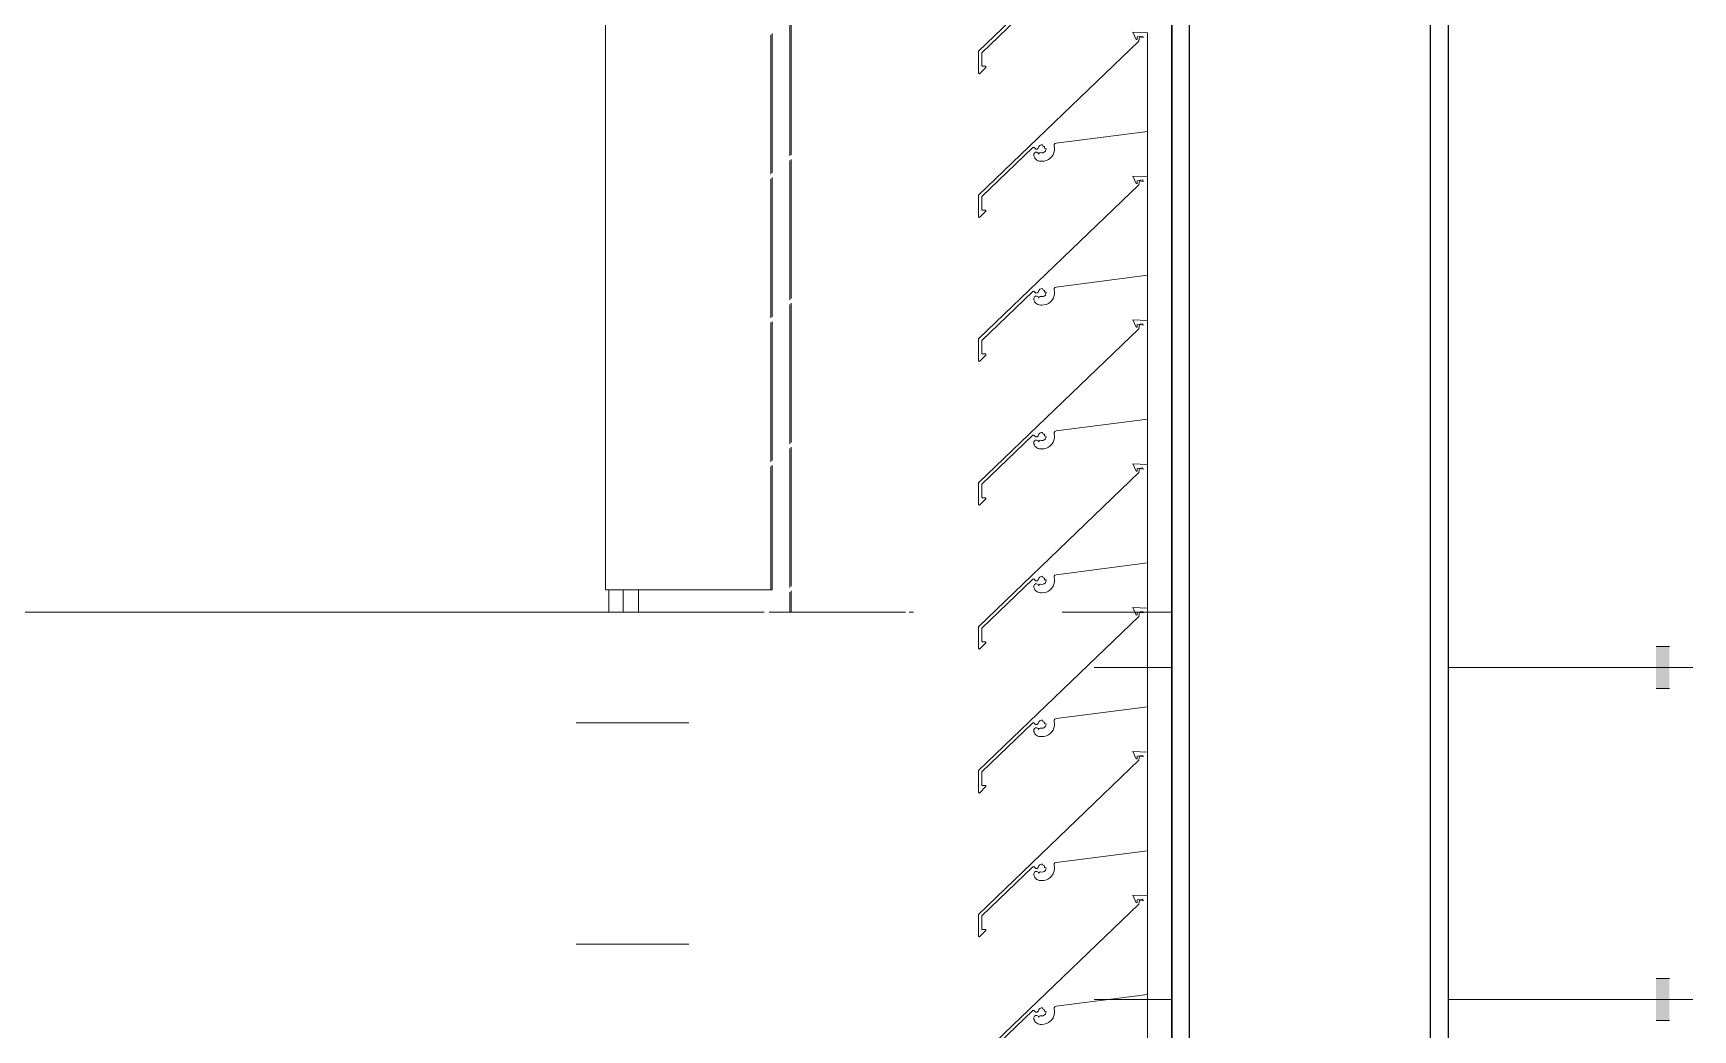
# Model space of a CAD drawing. Header units: millimetres. Extents: x -220592 to 404889, y -217665 to 38245.
# Drawn here: x 27251 to 28001, y -35455 to -35004 of the extents above; entities that cross this region are included whole.
import ezdxf

# ---------------------------------------------------------------- set-up
doc = ezdxf.new("R2010")
doc.units = ezdxf.units.MM
doc.set_wipeout_variables(frame=1)
doc.linetypes.add('XKITLINE00', pattern=[0])
doc.linetypes.add('XKITLINE02', pattern=[4, 2, -2])
for name, color, linetype in [('000 - 0_HIDE_OBJ_FRAMING_DEF_SUB_1', 7, 'Continuous'), ('000 - STRUCTURE_STEEL_FRAMING_SUB_COLOR_1', 7, 'Continuous'), ('000 - STRUCTURE_STEEL_FRAMING_SUB_COLOR_2', 7, 'Continuous'), ('000 - STRUCTURE_STEEL_FRAMING_WIPEOUT_', 7, 'Continuous')]:
    doc.layers.add(name, color=color, linetype=linetype)
doc.layers.add('Part', color=7, linetype='Continuous', lineweight=0)

# ---------------------------------------------------------------- blocks, each defined once
blk = doc.blocks.new('*A14013')
at = {"layer": 'Part', "color": 7, "linetype": 'XKITLINE00', "lineweight": 0}
for p, q in [((-171.648652, 154.556249), (-171.648652, 167.756135)), ((-172.298652, 164.156131), (-172.298652, 164.360427)), ((-172.298652, 163.506131), (-172.298652, 163.710427)), ((-172.298652, 162.856131), (-172.298652, 163.060427)), ((-172.298652, 162.206131), (-172.298652, 162.410427)), ((-172.298652, 161.556131), (-172.298652, 161.760427)), ((-172.298652, 160.906131), (-172.298652, 161.110427)), ((-172.298652, 160.256131), (-172.298652, 160.460427))]:
    blk.add_line(p, q, dxfattribs=at)
blk = doc.blocks.new('*A14019')
at = {"layer": 'Part', "color": 7, "linetype": 'XKITLINE00', "lineweight": 0}
for p, q in [((-171.648652, 161.248511), (-171.153485, 161.248511)), ((-171.648652, 161.128511), (-171.153485, 161.128511))]:
    blk.add_line(p, q, dxfattribs=at)
blk = doc.blocks.new('*A14214')
at = {"layer": 'Part', "color": 7, "linetype": 'XKITLINE00', "lineweight": 0}
for p, q in [((-172.338255, 160.868789), (-173.063377, 160.172543)), ((-172.298462, 160.906123), (-172.366148, 160.908745)), ((-172.366148, 160.908745), (-172.350613, 160.875258)), ((-172.350613, 160.875258), (-172.34549, 160.87567)), ((-172.34549, 160.87567), (-172.345361, 160.887861)), ((-172.345361, 160.887861), (-172.320378, 160.891001)), ((-172.335358, 160.887332), (-172.338255, 160.868789)), ((-172.335358, 160.887332), (-172.318342, 160.884428)), ((-172.320378, 160.891001), (-172.318342, 160.884428)), ((-172.298455, 160.460453), (-172.298462, 160.906123)), ((-173.048341, 160.166176), (-172.817326, 160.387579)), ((-172.817326, 160.387579), (-172.812166, 160.388671)), ((-172.812166, 160.388671), (-172.808512, 160.384044)), ((-172.793971, 160.384553), (-172.790857, 160.392126)), ((-172.790857, 160.392126), (-172.78619, 160.396913)), ((-172.78619, 160.396913), (-172.780114, 160.399703)), ((-172.780114, 160.399703), (-172.773442, 160.400125)), ((-172.773442, 160.400125), (-172.77112, 160.392735)), ((-172.77112, 160.392735), (-172.763955, 160.391791)), ((-172.763955, 160.391791), (-172.765124, 160.384731)), ((-172.720912, 160.395159), (-172.720672, 160.400681)), ((-172.719426, 160.385025), (-172.720912, 160.395159)), ((-172.720672, 160.400681), (-172.717536, 160.405233)), ((-172.717536, 160.405233), (-172.712461, 160.407423)), ((-172.712461, 160.407423), (-172.298455, 160.460453)), ((-172.810019, 160.362761), (-172.812659, 160.357287)), ((-172.812659, 160.357287), (-172.812163, 160.349517)), ((-172.812163, 160.349517), (-172.810428, 160.344021)), ((-172.810428, 160.344021), (-172.807674, 160.338958)), ((-172.804875, 160.365998), (-172.810019, 160.362761)), ((-172.808512, 160.384044), (-172.804048, 160.38019)), ((-172.807674, 160.338958), (-172.804002, 160.334515)), ((-172.798797, 160.36601), (-172.804875, 160.365998)), ((-172.804048, 160.38019), (-172.798154, 160.380396)), ((-172.804002, 160.334515), (-172.799549, 160.330857)), ((-172.799549, 160.330857), (-172.794479, 160.328117)), ((-172.793641, 160.362792), (-172.798797, 160.36601)), ((-172.798154, 160.380396), (-172.793971, 160.384553)), ((-172.794479, 160.328117), (-172.788978, 160.326398)), ((-172.790699, 160.35732), (-172.793641, 160.362792)), ((-172.788669, 160.362301), (-172.790699, 160.35732)), ((-172.788978, 160.326398), (-172.78325, 160.325762)), ((-172.783858, 160.364708), (-172.788669, 160.362301)), ((-172.77794, 160.363803), (-172.783858, 160.364708)), ((-172.78325, 160.325762), (-172.776451, 160.325664)), ((-172.77144, 160.364147), (-172.77794, 160.363803)), ((-172.776451, 160.325664), (-172.766238, 160.326449)), ((-172.765472, 160.366745), (-172.77144, 160.364147)), ((-172.766238, 160.326449), (-172.756337, 160.329072)), ((-172.76079, 160.371267), (-172.765472, 160.366745)), ((-172.765124, 160.384731), (-172.757418, 160.383625)), ((-172.757988, 160.377141), (-172.76079, 160.371267)), ((-172.757418, 160.383625), (-172.757988, 160.377141)), ((-172.756337, 160.329072), (-172.747074, 160.333445)), ((-172.747074, 160.333445), (-172.738758, 160.339423)), ((-172.738758, 160.339423), (-172.731662, 160.34681)), ((-172.731662, 160.34681), (-172.726022, 160.35536)), ((-172.726022, 160.35536), (-172.722024, 160.36479)), ((-172.722024, 160.36479), (-172.719801, 160.374789)), ((-172.719801, 160.374789), (-172.719426, 160.385025)), ((-173.063377, 160.172543), (-173.062824, 160.073392)), ((-173.047999, 160.10483), (-173.048341, 160.166176)), ((-173.058143, 160.070923), (-173.029494, 160.099812)), ((-173.030579, 160.104733), (-173.047999, 160.10483)), ((-173.029494, 160.099812), (-173.030579, 160.104733)), ((-173.062824, 160.073392), (-173.058143, 160.070923))]:
    blk.add_line(p, q, dxfattribs=at)
blk = doc.blocks.new('*A14215')
at = {"layer": 'Part', "color": 7, "linetype": 'XKITLINE00', "lineweight": 0}
for p, q in [((-172.338255, 161.518789), (-173.063377, 160.822543)), ((-172.298462, 161.556123), (-172.366148, 161.558745)), ((-172.366148, 161.558745), (-172.350613, 161.525258)), ((-172.350613, 161.525258), (-172.34549, 161.52567)), ((-172.34549, 161.52567), (-172.345361, 161.537861)), ((-172.345361, 161.537861), (-172.320378, 161.541001)), ((-172.335358, 161.537332), (-172.338255, 161.518789)), ((-172.335358, 161.537332), (-172.318342, 161.534428)), ((-172.320378, 161.541001), (-172.318342, 161.534428)), ((-172.298455, 161.110453), (-172.298462, 161.556123)), ((-172.712461, 161.057423), (-172.298455, 161.110453)), ((-173.048341, 160.816176), (-172.817326, 161.037579)), ((-172.817326, 161.037579), (-172.812166, 161.038671)), ((-172.810019, 161.012761), (-172.812659, 161.007287)), ((-172.812659, 161.007287), (-172.812163, 160.999517)), ((-172.812166, 161.038671), (-172.808512, 161.034044)), ((-172.812163, 160.999517), (-172.810428, 160.994021)), ((-172.810428, 160.994021), (-172.807674, 160.988958)), ((-172.804875, 161.015998), (-172.810019, 161.012761)), ((-172.808512, 161.034044), (-172.804048, 161.03019)), ((-172.807674, 160.988958), (-172.804002, 160.984515)), ((-172.798797, 161.01601), (-172.804875, 161.015998)), ((-172.804048, 161.03019), (-172.798154, 161.030396)), ((-172.793641, 161.012792), (-172.798797, 161.01601)), ((-172.798154, 161.030396), (-172.793971, 161.034553)), ((-172.793971, 161.034553), (-172.790857, 161.042126)), ((-172.790699, 161.00732), (-172.793641, 161.012792)), ((-172.790857, 161.042126), (-172.78619, 161.046913)), ((-172.788669, 161.012301), (-172.790699, 161.00732)), ((-172.783858, 161.014708), (-172.788669, 161.012301)), ((-172.78619, 161.046913), (-172.780114, 161.049703)), ((-172.77794, 161.013803), (-172.783858, 161.014708)), ((-172.780114, 161.049703), (-172.773442, 161.050125)), ((-172.77144, 161.014147), (-172.77794, 161.013803)), ((-172.773442, 161.050125), (-172.77112, 161.042735)), ((-172.765472, 161.016745), (-172.77144, 161.014147)), ((-172.77112, 161.042735), (-172.763955, 161.041791)), ((-172.76079, 161.021267), (-172.765472, 161.016745)), ((-172.763955, 161.041791), (-172.765124, 161.034731)), ((-172.765124, 161.034731), (-172.757418, 161.033625)), ((-172.757988, 161.027141), (-172.76079, 161.021267)), ((-172.757418, 161.033625), (-172.757988, 161.027141)), ((-172.747074, 160.983445), (-172.738758, 160.989423)), ((-172.738758, 160.989423), (-172.731662, 160.99681)), ((-172.731662, 160.99681), (-172.726022, 161.00536)), ((-172.726022, 161.00536), (-172.722024, 161.01479)), ((-172.722024, 161.01479), (-172.719801, 161.024789)), ((-172.720912, 161.045159), (-172.720672, 161.050681)), ((-172.719426, 161.035025), (-172.720912, 161.045159)), ((-172.720672, 161.050681), (-172.717536, 161.055233)), ((-172.719801, 161.024789), (-172.719426, 161.035025)), ((-172.717536, 161.055233), (-172.712461, 161.057423)), ((-172.804002, 160.984515), (-172.799549, 160.980857)), ((-172.799549, 160.980857), (-172.794479, 160.978117)), ((-172.794479, 160.978117), (-172.788978, 160.976398)), ((-172.788978, 160.976398), (-172.78325, 160.975762)), ((-172.78325, 160.975762), (-172.776451, 160.975664)), ((-172.776451, 160.975664), (-172.766238, 160.976449)), ((-172.766238, 160.976449), (-172.756337, 160.979072)), ((-172.756337, 160.979072), (-172.747074, 160.983445)), ((-173.063377, 160.822543), (-173.062824, 160.723392)), ((-173.047999, 160.75483), (-173.048341, 160.816176)), ((-173.062824, 160.723392), (-173.058143, 160.720923)), ((-173.058143, 160.720923), (-173.029494, 160.749812)), ((-173.030579, 160.754733), (-173.047999, 160.75483)), ((-173.029494, 160.749812), (-173.030579, 160.754733))]:
    blk.add_line(p, q, dxfattribs=at)
blk = doc.blocks.new('*A14216')
at = {"layer": 'Part', "color": 7, "linetype": 'XKITLINE00', "lineweight": 0}
for p, q in [((-172.298462, 162.206123), (-172.366148, 162.208745)), ((-172.366148, 162.208745), (-172.350613, 162.175258)), ((-172.34549, 162.17567), (-172.345361, 162.187861)), ((-172.345361, 162.187861), (-172.320378, 162.191001)), ((-172.335358, 162.187332), (-172.338255, 162.168789)), ((-172.335358, 162.187332), (-172.318342, 162.184428)), ((-172.320378, 162.191001), (-172.318342, 162.184428)), ((-172.298455, 161.760453), (-172.298462, 162.206123)), ((-172.338255, 162.168789), (-173.063377, 161.472543)), ((-172.350613, 162.175258), (-172.34549, 162.17567)), ((-172.712461, 161.707423), (-172.298455, 161.760453)), ((-173.048341, 161.466176), (-172.817326, 161.687579)), ((-172.817326, 161.687579), (-172.812166, 161.688671)), ((-172.810019, 161.662761), (-172.812659, 161.657287)), ((-172.812166, 161.688671), (-172.808512, 161.684044)), ((-172.804875, 161.665998), (-172.810019, 161.662761)), ((-172.808512, 161.684044), (-172.804048, 161.68019)), ((-172.798797, 161.66601), (-172.804875, 161.665998)), ((-172.804048, 161.68019), (-172.798154, 161.680396)), ((-172.793641, 161.662792), (-172.798797, 161.66601)), ((-172.798154, 161.680396), (-172.793971, 161.684553)), ((-172.793971, 161.684553), (-172.790857, 161.692126)), ((-172.790699, 161.65732), (-172.793641, 161.662792)), ((-172.790857, 161.692126), (-172.78619, 161.696913)), ((-172.788669, 161.662301), (-172.790699, 161.65732)), ((-172.783858, 161.664708), (-172.788669, 161.662301)), ((-172.78619, 161.696913), (-172.780114, 161.699703)), ((-172.77794, 161.663803), (-172.783858, 161.664708)), ((-172.780114, 161.699703), (-172.773442, 161.700125)), ((-172.77144, 161.664147), (-172.77794, 161.663803)), ((-172.773442, 161.700125), (-172.77112, 161.692735)), ((-172.765472, 161.666745), (-172.77144, 161.664147)), ((-172.77112, 161.692735), (-172.763955, 161.691791)), ((-172.76079, 161.671267), (-172.765472, 161.666745)), ((-172.763955, 161.691791), (-172.765124, 161.684731)), ((-172.765124, 161.684731), (-172.757418, 161.683625)), ((-172.757988, 161.677141), (-172.76079, 161.671267)), ((-172.757418, 161.683625), (-172.757988, 161.677141)), ((-172.726022, 161.65536), (-172.722024, 161.66479)), ((-172.722024, 161.66479), (-172.719801, 161.674789)), ((-172.720912, 161.695159), (-172.720672, 161.700681)), ((-172.719426, 161.685025), (-172.720912, 161.695159)), ((-172.720672, 161.700681), (-172.717536, 161.705233)), ((-172.719801, 161.674789), (-172.719426, 161.685025)), ((-172.717536, 161.705233), (-172.712461, 161.707423)), ((-172.812659, 161.657287), (-172.812163, 161.649517)), ((-172.812163, 161.649517), (-172.810428, 161.644021)), ((-172.810428, 161.644021), (-172.807674, 161.638958)), ((-172.807674, 161.638958), (-172.804002, 161.634515)), ((-172.804002, 161.634515), (-172.799549, 161.630857)), ((-172.799549, 161.630857), (-172.794479, 161.628117)), ((-172.794479, 161.628117), (-172.788978, 161.626398)), ((-172.788978, 161.626398), (-172.78325, 161.625762)), ((-172.78325, 161.625762), (-172.776451, 161.625664)), ((-172.776451, 161.625664), (-172.766238, 161.626449)), ((-172.766238, 161.626449), (-172.756337, 161.629072)), ((-172.756337, 161.629072), (-172.747074, 161.633445)), ((-172.747074, 161.633445), (-172.738758, 161.639423)), ((-172.738758, 161.639423), (-172.731662, 161.64681)), ((-172.731662, 161.64681), (-172.726022, 161.65536)), ((-173.063377, 161.472543), (-173.062824, 161.373392)), ((-173.047999, 161.40483), (-173.048341, 161.466176)), ((-173.062824, 161.373392), (-173.058143, 161.370923)), ((-173.058143, 161.370923), (-173.029494, 161.399812)), ((-173.030579, 161.404733), (-173.047999, 161.40483)), ((-173.029494, 161.399812), (-173.030579, 161.404733))]:
    blk.add_line(p, q, dxfattribs=at)
blk = doc.blocks.new('*A14217')
at = {"layer": 'Part', "color": 7, "linetype": 'XKITLINE00', "lineweight": 0}
for p, q in [((-172.338255, 162.818789), (-173.063377, 162.122543)), ((-172.298462, 162.856123), (-172.366148, 162.858745)), ((-172.366148, 162.858745), (-172.350613, 162.825258)), ((-172.350613, 162.825258), (-172.34549, 162.82567)), ((-172.34549, 162.82567), (-172.345361, 162.837861)), ((-172.345361, 162.837861), (-172.320378, 162.841001)), ((-172.335358, 162.837332), (-172.338255, 162.818789)), ((-172.335358, 162.837332), (-172.318342, 162.834428)), ((-172.320378, 162.841001), (-172.318342, 162.834428)), ((-172.298455, 162.410453), (-172.298462, 162.856123)), ((-173.048341, 162.116176), (-172.817326, 162.337579)), ((-172.817326, 162.337579), (-172.812166, 162.338671)), ((-172.812166, 162.338671), (-172.808512, 162.334044)), ((-172.793971, 162.334553), (-172.790857, 162.342126)), ((-172.790857, 162.342126), (-172.78619, 162.346913)), ((-172.78619, 162.346913), (-172.780114, 162.349703)), ((-172.780114, 162.349703), (-172.773442, 162.350125)), ((-172.773442, 162.350125), (-172.77112, 162.342735)), ((-172.77112, 162.342735), (-172.763955, 162.341791)), ((-172.763955, 162.341791), (-172.765124, 162.334731)), ((-172.720912, 162.345159), (-172.720672, 162.350681)), ((-172.719426, 162.335025), (-172.720912, 162.345159)), ((-172.720672, 162.350681), (-172.717536, 162.355233)), ((-172.717536, 162.355233), (-172.712461, 162.357423)), ((-172.712461, 162.357423), (-172.298455, 162.410453)), ((-172.810019, 162.312761), (-172.812659, 162.307287)), ((-172.812659, 162.307287), (-172.812163, 162.299517)), ((-172.812163, 162.299517), (-172.810428, 162.294021)), ((-172.810428, 162.294021), (-172.807674, 162.288958)), ((-172.804875, 162.315998), (-172.810019, 162.312761)), ((-172.808512, 162.334044), (-172.804048, 162.33019)), ((-172.807674, 162.288958), (-172.804002, 162.284515)), ((-172.798797, 162.31601), (-172.804875, 162.315998)), ((-172.804048, 162.33019), (-172.798154, 162.330396)), ((-172.804002, 162.284515), (-172.799549, 162.280857)), ((-172.799549, 162.280857), (-172.794479, 162.278117)), ((-172.793641, 162.312792), (-172.798797, 162.31601)), ((-172.798154, 162.330396), (-172.793971, 162.334553)), ((-172.794479, 162.278117), (-172.788978, 162.276398)), ((-172.790699, 162.30732), (-172.793641, 162.312792)), ((-172.788669, 162.312301), (-172.790699, 162.30732)), ((-172.788978, 162.276398), (-172.78325, 162.275762)), ((-172.783858, 162.314708), (-172.788669, 162.312301)), ((-172.77794, 162.313803), (-172.783858, 162.314708)), ((-172.78325, 162.275762), (-172.776451, 162.275664)), ((-172.77144, 162.314147), (-172.77794, 162.313803)), ((-172.776451, 162.275664), (-172.766238, 162.276449)), ((-172.765472, 162.316745), (-172.77144, 162.314147)), ((-172.766238, 162.276449), (-172.756337, 162.279072)), ((-172.76079, 162.321267), (-172.765472, 162.316745)), ((-172.765124, 162.334731), (-172.757418, 162.333625)), ((-172.757988, 162.327141), (-172.76079, 162.321267)), ((-172.757418, 162.333625), (-172.757988, 162.327141)), ((-172.756337, 162.279072), (-172.747074, 162.283445)), ((-172.747074, 162.283445), (-172.738758, 162.289423)), ((-172.738758, 162.289423), (-172.731662, 162.29681)), ((-172.731662, 162.29681), (-172.726022, 162.30536)), ((-172.726022, 162.30536), (-172.722024, 162.31479)), ((-172.722024, 162.31479), (-172.719801, 162.324789)), ((-172.719801, 162.324789), (-172.719426, 162.335025)), ((-173.063377, 162.122543), (-173.062824, 162.023392)), ((-173.047999, 162.05483), (-173.048341, 162.116176)), ((-173.058143, 162.020923), (-173.029494, 162.049812)), ((-173.030579, 162.054733), (-173.047999, 162.05483)), ((-173.029494, 162.049812), (-173.030579, 162.054733)), ((-173.062824, 162.023392), (-173.058143, 162.020923))]:
    blk.add_line(p, q, dxfattribs=at)
blk = doc.blocks.new('*A14218')
at = {"layer": 'Part', "color": 7, "linetype": 'XKITLINE00', "lineweight": 0}
for p, q in [((-172.338255, 163.468789), (-173.063377, 162.772543)), ((-172.298462, 163.506123), (-172.366148, 163.508745)), ((-172.366148, 163.508745), (-172.350613, 163.475258)), ((-172.350613, 163.475258), (-172.34549, 163.47567)), ((-172.34549, 163.47567), (-172.345361, 163.487861)), ((-172.345361, 163.487861), (-172.320378, 163.491001)), ((-172.335358, 163.487332), (-172.338255, 163.468789)), ((-172.335358, 163.487332), (-172.318342, 163.484428)), ((-172.320378, 163.491001), (-172.318342, 163.484428)), ((-172.298455, 163.060453), (-172.298462, 163.506123)), ((-172.712461, 163.007423), (-172.298455, 163.060453)), ((-173.048341, 162.766176), (-172.817326, 162.987579)), ((-172.817326, 162.987579), (-172.812166, 162.988671)), ((-172.810019, 162.962761), (-172.812659, 162.957287)), ((-172.812659, 162.957287), (-172.812163, 162.949517)), ((-172.812166, 162.988671), (-172.808512, 162.984044)), ((-172.812163, 162.949517), (-172.810428, 162.944021)), ((-172.810428, 162.944021), (-172.807674, 162.938958)), ((-172.804875, 162.965998), (-172.810019, 162.962761)), ((-172.808512, 162.984044), (-172.804048, 162.98019)), ((-172.807674, 162.938958), (-172.804002, 162.934515)), ((-172.798797, 162.96601), (-172.804875, 162.965998)), ((-172.804048, 162.98019), (-172.798154, 162.980396)), ((-172.793641, 162.962792), (-172.798797, 162.96601)), ((-172.798154, 162.980396), (-172.793971, 162.984553)), ((-172.793971, 162.984553), (-172.790857, 162.992126)), ((-172.790699, 162.95732), (-172.793641, 162.962792)), ((-172.790857, 162.992126), (-172.78619, 162.996913)), ((-172.788669, 162.962301), (-172.790699, 162.95732)), ((-172.783858, 162.964708), (-172.788669, 162.962301)), ((-172.78619, 162.996913), (-172.780114, 162.999703)), ((-172.77794, 162.963803), (-172.783858, 162.964708)), ((-172.780114, 162.999703), (-172.773442, 163.000125)), ((-172.77144, 162.964147), (-172.77794, 162.963803)), ((-172.773442, 163.000125), (-172.77112, 162.992735)), ((-172.765472, 162.966745), (-172.77144, 162.964147)), ((-172.77112, 162.992735), (-172.763955, 162.991791)), ((-172.76079, 162.971267), (-172.765472, 162.966745)), ((-172.763955, 162.991791), (-172.765124, 162.984731)), ((-172.765124, 162.984731), (-172.757418, 162.983625)), ((-172.757988, 162.977141), (-172.76079, 162.971267)), ((-172.757418, 162.983625), (-172.757988, 162.977141)), ((-172.747074, 162.933445), (-172.738758, 162.939423)), ((-172.738758, 162.939423), (-172.731662, 162.94681)), ((-172.731662, 162.94681), (-172.726022, 162.95536)), ((-172.726022, 162.95536), (-172.722024, 162.96479)), ((-172.722024, 162.96479), (-172.719801, 162.974789)), ((-172.720912, 162.995159), (-172.720672, 163.000681)), ((-172.719426, 162.985025), (-172.720912, 162.995159)), ((-172.720672, 163.000681), (-172.717536, 163.005233)), ((-172.719801, 162.974789), (-172.719426, 162.985025)), ((-172.717536, 163.005233), (-172.712461, 163.007423)), ((-172.804002, 162.934515), (-172.799549, 162.930857)), ((-172.799549, 162.930857), (-172.794479, 162.928117)), ((-172.794479, 162.928117), (-172.788978, 162.926398)), ((-172.788978, 162.926398), (-172.78325, 162.925762)), ((-172.78325, 162.925762), (-172.776451, 162.925664)), ((-172.776451, 162.925664), (-172.766238, 162.926449)), ((-172.766238, 162.926449), (-172.756337, 162.929072)), ((-172.756337, 162.929072), (-172.747074, 162.933445)), ((-173.063377, 162.772543), (-173.062824, 162.673392)), ((-173.047999, 162.70483), (-173.048341, 162.766176)), ((-173.062824, 162.673392), (-173.058143, 162.670923)), ((-173.058143, 162.670923), (-173.029494, 162.699812)), ((-173.030579, 162.704733), (-173.047999, 162.70483)), ((-173.029494, 162.699812), (-173.030579, 162.704733))]:
    blk.add_line(p, q, dxfattribs=at)
blk = doc.blocks.new('*A14219')
at = {"layer": 'Part', "color": 7, "linetype": 'XKITLINE00', "lineweight": 0}
for p, q in [((-172.298462, 164.156123), (-172.366148, 164.158745)), ((-172.366148, 164.158745), (-172.350613, 164.125258)), ((-172.34549, 164.12567), (-172.345361, 164.137861)), ((-172.345361, 164.137861), (-172.320378, 164.141001)), ((-172.335358, 164.137332), (-172.338255, 164.118789)), ((-172.335358, 164.137332), (-172.318342, 164.134428)), ((-172.320378, 164.141001), (-172.318342, 164.134428)), ((-172.298455, 163.710453), (-172.298462, 164.156123)), ((-172.338255, 164.118789), (-173.063377, 163.422543)), ((-172.350613, 164.125258), (-172.34549, 164.12567)), ((-172.712461, 163.657423), (-172.298455, 163.710453)), ((-173.048341, 163.416176), (-172.817326, 163.637579)), ((-172.817326, 163.637579), (-172.812166, 163.638671)), ((-172.810019, 163.612761), (-172.812659, 163.607287)), ((-172.812166, 163.638671), (-172.808512, 163.634044)), ((-172.804875, 163.615998), (-172.810019, 163.612761)), ((-172.808512, 163.634044), (-172.804048, 163.63019)), ((-172.798797, 163.61601), (-172.804875, 163.615998)), ((-172.804048, 163.63019), (-172.798154, 163.630396)), ((-172.793641, 163.612792), (-172.798797, 163.61601)), ((-172.798154, 163.630396), (-172.793971, 163.634553)), ((-172.793971, 163.634553), (-172.790857, 163.642126)), ((-172.790699, 163.60732), (-172.793641, 163.612792)), ((-172.790857, 163.642126), (-172.78619, 163.646913)), ((-172.788669, 163.612301), (-172.790699, 163.60732)), ((-172.783858, 163.614708), (-172.788669, 163.612301)), ((-172.78619, 163.646913), (-172.780114, 163.649703)), ((-172.77794, 163.613803), (-172.783858, 163.614708)), ((-172.780114, 163.649703), (-172.773442, 163.650125)), ((-172.77144, 163.614147), (-172.77794, 163.613803)), ((-172.773442, 163.650125), (-172.77112, 163.642735)), ((-172.765472, 163.616745), (-172.77144, 163.614147)), ((-172.77112, 163.642735), (-172.763955, 163.641791)), ((-172.76079, 163.621267), (-172.765472, 163.616745)), ((-172.763955, 163.641791), (-172.765124, 163.634731)), ((-172.765124, 163.634731), (-172.757418, 163.633625)), ((-172.757988, 163.627141), (-172.76079, 163.621267)), ((-172.757418, 163.633625), (-172.757988, 163.627141)), ((-172.726022, 163.60536), (-172.722024, 163.61479)), ((-172.722024, 163.61479), (-172.719801, 163.624789)), ((-172.720912, 163.645159), (-172.720672, 163.650681)), ((-172.719426, 163.635025), (-172.720912, 163.645159)), ((-172.720672, 163.650681), (-172.717536, 163.655233)), ((-172.719801, 163.624789), (-172.719426, 163.635025)), ((-172.717536, 163.655233), (-172.712461, 163.657423)), ((-172.812659, 163.607287), (-172.812163, 163.599517)), ((-172.812163, 163.599517), (-172.810428, 163.594021)), ((-172.810428, 163.594021), (-172.807674, 163.588958)), ((-172.807674, 163.588958), (-172.804002, 163.584515)), ((-172.804002, 163.584515), (-172.799549, 163.580857)), ((-172.799549, 163.580857), (-172.794479, 163.578117)), ((-172.794479, 163.578117), (-172.788978, 163.576398)), ((-172.788978, 163.576398), (-172.78325, 163.575762)), ((-172.78325, 163.575762), (-172.776451, 163.575664)), ((-172.776451, 163.575664), (-172.766238, 163.576449)), ((-172.766238, 163.576449), (-172.756337, 163.579072)), ((-172.756337, 163.579072), (-172.747074, 163.583445)), ((-172.747074, 163.583445), (-172.738758, 163.589423)), ((-172.738758, 163.589423), (-172.731662, 163.59681)), ((-172.731662, 163.59681), (-172.726022, 163.60536)), ((-173.063377, 163.422543), (-173.062824, 163.323392)), ((-173.047999, 163.35483), (-173.048341, 163.416176)), ((-173.062824, 163.323392), (-173.058143, 163.320923)), ((-173.058143, 163.320923), (-173.029494, 163.349812)), ((-173.030579, 163.354733), (-173.047999, 163.35483)), ((-173.029494, 163.349812), (-173.030579, 163.354733))]:
    blk.add_line(p, q, dxfattribs=at)
blk = doc.blocks.new('*A14220')
at = {"layer": 'Part', "color": 7, "linetype": 'XKITLINE00', "lineweight": 0}
for p, q in [((-172.338255, 164.768789), (-173.063377, 164.072543)), ((-172.298462, 164.806123), (-172.366148, 164.808745)), ((-172.366148, 164.808745), (-172.350613, 164.775258)), ((-172.350613, 164.775258), (-172.34549, 164.77567)), ((-172.34549, 164.77567), (-172.345361, 164.787861)), ((-172.345361, 164.787861), (-172.320378, 164.791001)), ((-172.335358, 164.787332), (-172.338255, 164.768789)), ((-172.335358, 164.787332), (-172.318342, 164.784428)), ((-172.320378, 164.791001), (-172.318342, 164.784428)), ((-172.298455, 164.360453), (-172.298462, 164.806123)), ((-173.048341, 164.066176), (-172.817326, 164.287579)), ((-172.817326, 164.287579), (-172.812166, 164.288671)), ((-172.812166, 164.288671), (-172.808512, 164.284044)), ((-172.793971, 164.284553), (-172.790857, 164.292126)), ((-172.790857, 164.292126), (-172.78619, 164.296913)), ((-172.78619, 164.296913), (-172.780114, 164.299703)), ((-172.780114, 164.299703), (-172.773442, 164.300125)), ((-172.773442, 164.300125), (-172.77112, 164.292735)), ((-172.77112, 164.292735), (-172.763955, 164.291791)), ((-172.763955, 164.291791), (-172.765124, 164.284731)), ((-172.720912, 164.295159), (-172.720672, 164.300681)), ((-172.719426, 164.285025), (-172.720912, 164.295159)), ((-172.720672, 164.300681), (-172.717536, 164.305233)), ((-172.717536, 164.305233), (-172.712461, 164.307423)), ((-172.712461, 164.307423), (-172.298455, 164.360453)), ((-172.810019, 164.262761), (-172.812659, 164.257287)), ((-172.812659, 164.257287), (-172.812163, 164.249517)), ((-172.812163, 164.249517), (-172.810428, 164.244021)), ((-172.810428, 164.244021), (-172.807674, 164.238958)), ((-172.804875, 164.265998), (-172.810019, 164.262761)), ((-172.808512, 164.284044), (-172.804048, 164.28019)), ((-172.807674, 164.238958), (-172.804002, 164.234515)), ((-172.798797, 164.26601), (-172.804875, 164.265998)), ((-172.804048, 164.28019), (-172.798154, 164.280396)), ((-172.804002, 164.234515), (-172.799549, 164.230857)), ((-172.799549, 164.230857), (-172.794479, 164.228117)), ((-172.793641, 164.262792), (-172.798797, 164.26601)), ((-172.798154, 164.280396), (-172.793971, 164.284553)), ((-172.794479, 164.228117), (-172.788978, 164.226398)), ((-172.790699, 164.25732), (-172.793641, 164.262792)), ((-172.788669, 164.262301), (-172.790699, 164.25732)), ((-172.788978, 164.226398), (-172.78325, 164.225762)), ((-172.783858, 164.264708), (-172.788669, 164.262301)), ((-172.77794, 164.263803), (-172.783858, 164.264708)), ((-172.78325, 164.225762), (-172.776451, 164.225664)), ((-172.77144, 164.264147), (-172.77794, 164.263803)), ((-172.776451, 164.225664), (-172.766238, 164.226449)), ((-172.765472, 164.266745), (-172.77144, 164.264147)), ((-172.766238, 164.226449), (-172.756337, 164.229072)), ((-172.76079, 164.271267), (-172.765472, 164.266745)), ((-172.765124, 164.284731), (-172.757418, 164.283625)), ((-172.757988, 164.277141), (-172.76079, 164.271267)), ((-172.757418, 164.283625), (-172.757988, 164.277141)), ((-172.756337, 164.229072), (-172.747074, 164.233445)), ((-172.747074, 164.233445), (-172.738758, 164.239423)), ((-172.738758, 164.239423), (-172.731662, 164.24681)), ((-172.731662, 164.24681), (-172.726022, 164.25536)), ((-172.726022, 164.25536), (-172.722024, 164.26479)), ((-172.722024, 164.26479), (-172.719801, 164.274789)), ((-172.719801, 164.274789), (-172.719426, 164.285025)), ((-173.063377, 164.072543), (-173.062824, 163.973392)), ((-173.047999, 164.00483), (-173.048341, 164.066176)), ((-173.058143, 163.970923), (-173.029494, 163.999812)), ((-173.030579, 164.004733), (-173.047999, 164.00483)), ((-173.029494, 163.999812), (-173.030579, 164.004733)), ((-173.062824, 163.973392), (-173.058143, 163.970923))]:
    blk.add_line(p, q, dxfattribs=at)
blk = doc.blocks.new('*A14221')
at = {"layer": 'Part', "color": 7, "linetype": 'XKITLINE00', "lineweight": 0}
for p, q in [((-172.338255, 165.418789), (-173.063377, 164.722543)), ((-172.298462, 165.456123), (-172.366148, 165.458745)), ((-172.366148, 165.458745), (-172.350613, 165.425258)), ((-172.350613, 165.425258), (-172.34549, 165.42567)), ((-172.34549, 165.42567), (-172.345361, 165.437861)), ((-172.345361, 165.437861), (-172.320378, 165.441001)), ((-172.335358, 165.437332), (-172.338255, 165.418789)), ((-172.335358, 165.437332), (-172.318342, 165.434428)), ((-172.320378, 165.441001), (-172.318342, 165.434428)), ((-172.298455, 165.010453), (-172.298462, 165.456123)), ((-172.712461, 164.957423), (-172.298455, 165.010453)), ((-173.048341, 164.716176), (-172.817326, 164.937579)), ((-172.817326, 164.937579), (-172.812166, 164.938671)), ((-172.810019, 164.912761), (-172.812659, 164.907287)), ((-172.812659, 164.907287), (-172.812163, 164.899517)), ((-172.812166, 164.938671), (-172.808512, 164.934044)), ((-172.812163, 164.899517), (-172.810428, 164.894021)), ((-172.810428, 164.894021), (-172.807674, 164.888958)), ((-172.804875, 164.915998), (-172.810019, 164.912761)), ((-172.808512, 164.934044), (-172.804048, 164.93019)), ((-172.807674, 164.888958), (-172.804002, 164.884515)), ((-172.798797, 164.91601), (-172.804875, 164.915998)), ((-172.804048, 164.93019), (-172.798154, 164.930396)), ((-172.793641, 164.912792), (-172.798797, 164.91601)), ((-172.798154, 164.930396), (-172.793971, 164.934553)), ((-172.793971, 164.934553), (-172.790857, 164.942126)), ((-172.790699, 164.90732), (-172.793641, 164.912792)), ((-172.790857, 164.942126), (-172.78619, 164.946913)), ((-172.788669, 164.912301), (-172.790699, 164.90732)), ((-172.783858, 164.914708), (-172.788669, 164.912301)), ((-172.78619, 164.946913), (-172.780114, 164.949703)), ((-172.77794, 164.913803), (-172.783858, 164.914708)), ((-172.780114, 164.949703), (-172.773442, 164.950125)), ((-172.77144, 164.914147), (-172.77794, 164.913803)), ((-172.773442, 164.950125), (-172.77112, 164.942735)), ((-172.765472, 164.916745), (-172.77144, 164.914147)), ((-172.77112, 164.942735), (-172.763955, 164.941791)), ((-172.76079, 164.921267), (-172.765472, 164.916745)), ((-172.763955, 164.941791), (-172.765124, 164.934731)), ((-172.765124, 164.934731), (-172.757418, 164.933625)), ((-172.757988, 164.927141), (-172.76079, 164.921267)), ((-172.757418, 164.933625), (-172.757988, 164.927141)), ((-172.747074, 164.883445), (-172.738758, 164.889423)), ((-172.738758, 164.889423), (-172.731662, 164.89681)), ((-172.731662, 164.89681), (-172.726022, 164.90536)), ((-172.726022, 164.90536), (-172.722024, 164.91479)), ((-172.722024, 164.91479), (-172.719801, 164.924789)), ((-172.720912, 164.945159), (-172.720672, 164.950681)), ((-172.719426, 164.935025), (-172.720912, 164.945159)), ((-172.720672, 164.950681), (-172.717536, 164.955233)), ((-172.719801, 164.924789), (-172.719426, 164.935025)), ((-172.717536, 164.955233), (-172.712461, 164.957423)), ((-172.804002, 164.884515), (-172.799549, 164.880857)), ((-172.799549, 164.880857), (-172.794479, 164.878117)), ((-172.794479, 164.878117), (-172.788978, 164.876398)), ((-172.788978, 164.876398), (-172.78325, 164.875762)), ((-172.78325, 164.875762), (-172.776451, 164.875664)), ((-172.776451, 164.875664), (-172.766238, 164.876449)), ((-172.766238, 164.876449), (-172.756337, 164.879072)), ((-172.756337, 164.879072), (-172.747074, 164.883445)), ((-173.063377, 164.722543), (-173.062824, 164.623392)), ((-173.047999, 164.65483), (-173.048341, 164.716176)), ((-173.062824, 164.623392), (-173.058143, 164.620923)), ((-173.058143, 164.620923), (-173.029494, 164.649812)), ((-173.030579, 164.654733), (-173.047999, 164.65483)), ((-173.029494, 164.649812), (-173.030579, 164.654733))]:
    blk.add_line(p, q, dxfattribs=at)
blk = doc.blocks.new('*A14018')
at = {"layer": '000 - 0_HIDE_OBJ_FRAMING_DEF_SUB_1'}
for points in [[(-170.9034, 161.8435), (-171.1534, 161.8435), (-171.1534, 162.0335), (-170.9034, 162.0335)], [(-170.9034, 161.8435), (-171.1534, 161.8435), (-171.1534, 162.0335), (-170.9034, 162.0335)], [(-168.9034, 161.8435), (-168.9634, 161.8435), (-168.9634, 162.0335), (-168.9034, 162.0335)], [(-168.9034, 161.8435), (-168.9634, 161.8435), (-168.9634, 162.0335), (-168.9034, 162.0335)], [(-170.9034, 160.3435), (-171.1534, 160.3435), (-171.1534, 160.5335), (-170.9034, 160.5335)], [(-170.9034, 160.3435), (-171.1534, 160.3435), (-171.1534, 160.5335), (-170.9034, 160.5335)], [(-168.9034, 160.3435), (-168.9634, 160.3435), (-168.9634, 160.5335), (-168.9034, 160.5335)], [(-168.9034, 160.3435), (-168.9634, 160.3435), (-168.9634, 160.5335), (-168.9034, 160.5335)]]:
    blk.add_hatch(color=7, dxfattribs=at).paths.add_polyline_path(points, flags=17)
at = {"layer": '000 - 0_HIDE_OBJ_FRAMING_DEF_SUB_1', "color": 7, "linetype": 'XKITLINE00', "lineweight": 0}
for p, q in [((-170.9034, 162.0335), (-171.1534, 162.0335)), ((-170.9034, 162.0335), (-171.1534, 162.0335)), ((-168.9034, 162.0335), (-168.9634, 162.0335)), ((-168.9034, 162.0335), (-168.9634, 162.0335)), ((-168.7978, 161.9385), (-171.5034, 161.9385)), ((-168.7978, 161.9385), (-171.5034, 161.9385)), ((-170.9034, 161.8435), (-171.1534, 161.8435)), ((-170.9034, 161.8435), (-171.1534, 161.8435)), ((-168.9034, 161.8435), (-168.9634, 161.8435)), ((-168.9034, 161.8435), (-168.9634, 161.8435)), ((-170.9034, 160.5335), (-171.1534, 160.5335)), ((-170.9034, 160.5335), (-171.1534, 160.5335)), ((-168.9034, 160.5335), (-168.9634, 160.5335)), ((-168.9034, 160.5335), (-168.9634, 160.5335)), ((-168.7978, 160.4385), (-171.5034, 160.4385)), ((-168.7978, 160.4385), (-171.5034, 160.4385)), ((-170.9034, 160.3435), (-171.1534, 160.3435)), ((-170.9034, 160.3435), (-171.1534, 160.3435)), ((-168.9034, 160.3435), (-168.9634, 160.3435)), ((-168.9034, 160.3435), (-168.9634, 160.3435))]:
    blk.add_line(p, q, dxfattribs=at)
blk = doc.blocks.new('*A14212')
at = {"layer": '000 - 0_HIDE_OBJ_FRAMING_DEF_SUB_1', "color": 7, "linetype": 'XKITLINE00', "lineweight": 0}
for p, q in [((-171.153485, 182.440805), (-171.153485, 154.940805)), ((-171.073485, 154.940805), (-171.073485, 182.440805)), ((-169.983485, 154.940805), (-169.983485, 182.440805)), ((-169.903485, 158.690805), (-169.903485, 178.690805))]:
    blk.add_line(p, q, dxfattribs=at)
blk = doc.blocks.new('*A14263')
at = {"layer": '000 - 0_HIDE_OBJ_FRAMING_DEF_SUB_1', "color": 7, "linetype": 'XKITLINE00', "lineweight": 0}
for p, q in [((-184.211249, 162.188511), (-172.994673, 162.188511)), ((-172.972866, 162.188511), (-172.356761, 162.188511)), ((-172.340186, 162.188511), (-172.319607, 162.188511)), ((-171.648652, 162.188511), (-171.153485, 162.188511))]:
    blk.add_line(p, q, dxfattribs=at)
blk = doc.blocks.new('*A14015')
at = {"layer": '000 - 0_HIDE_OBJ_FRAMING_DEF_SUB_1', "color": 7, "linetype": 'XKITLINE00', "lineweight": 0}
for p, q in [((-173.713199, 162.288511), (-173.713199, 175.088511)), ((-172.87913, 164.249453), (-172.87913, 164.878347)), ((-172.873025, 164.255315), (-172.873025, 164.884198)), ((-172.964598, 164.167389), (-172.964598, 164.796435)), ((-172.958493, 164.17325), (-172.958493, 164.802286)), ((-172.87913, 163.599453), (-172.87913, 164.228347)), ((-172.873025, 163.605315), (-172.873025, 164.234198)), ((-172.964598, 163.517389), (-172.964598, 164.146435)), ((-172.958493, 163.52325), (-172.958493, 164.152286)), ((-172.87913, 162.949453), (-172.87913, 163.578347)), ((-172.873025, 162.955315), (-172.873025, 163.584198)), ((-172.964598, 162.867389), (-172.964598, 163.496435)), ((-172.958493, 162.87325), (-172.958493, 163.502286)), ((-172.87913, 162.299453), (-172.87913, 162.928347)), ((-172.873025, 162.305315), (-172.873025, 162.934198)), ((-172.964598, 162.288511), (-172.964598, 162.846435)), ((-172.958493, 162.288511), (-172.958493, 162.852286)), ((-172.958493, 162.288511), (-173.713199, 162.288511)), ((-173.697937, 162.188511), (-173.697937, 162.288511)), ((-173.633058, 162.188511), (-173.633058, 162.288511)), ((-173.562852, 162.188511), (-173.562852, 162.288511)), ((-172.87913, 162.188511), (-172.87913, 162.278347)), ((-172.873025, 162.188511), (-172.873025, 162.284198))]:
    blk.add_line(p, q, dxfattribs=at)
blk = doc.blocks.new('*A14016')
at = {"layer": '000 - 0_HIDE_OBJ_FRAMING_DEF_SUB_1', "color": 7, "linetype": 'XKITLINE02', "lineweight": 0}
for p, q in [((-173.845266, 161.688511), (-173.366949, 161.688511)), ((-173.814916, 161.688511), (-173.336599, 161.688511))]:
    blk.add_line(p, q, dxfattribs=at)
blk = doc.blocks.new('*A14017')
at = {"layer": '000 - 0_HIDE_OBJ_FRAMING_DEF_SUB_1', "color": 7, "linetype": 'XKITLINE02', "lineweight": 0}
for p, q in [((-173.845266, 160.688498), (-173.366949, 160.688498)), ((-173.814916, 160.688498), (-173.336599, 160.688498))]:
    blk.add_line(p, q, dxfattribs=at)
blk = doc.blocks.new('W-1-PP18-ST_20260402-011103_LOWER_PL')
at = {"layer": '000 - 0_HIDE_OBJ_FRAMING_DEF_SUB_1', "color": 7, "lineweight": 0, "xscale": 100, "yscale": 100, "zscale": 100}
for name in ['*A14212', '*A14015', '*A14263', '*A14018', '*A14016', '*A14017']:
    blk.add_blockref(name, (17759.3349, -35779.0805), dxfattribs=at)
blk = doc.blocks.new('*U17508')
at = {"color": 7}
blk.add_wipeout([(0, 0), (0, 125), (5750, 125), (5750, 0)], dxfattribs=at).dxf.layer = '000 - STRUCTURE_STEEL_FRAMING_WIPEOUT_'
at = {"layer": '000 - STRUCTURE_STEEL_FRAMING_SUB_COLOR_1', "color": 7}
for points in [[(0, 125), (0, 117), (5750, 117), (5750, 125)], [(0, 0), (0, 8), (5750, 8), (5750, 0)]]:
    blk.add_lwpolyline(points, close=True, dxfattribs=at)
at = {"layer": '000 - STRUCTURE_STEEL_FRAMING_SUB_COLOR_2', "color": 7}
blk.add_lwpolyline([(0, 0), (0, 125), (5750, 125), (5750, 0)], close=True, dxfattribs=at)
blk = doc.blocks.new('*U17626')
at = {"color": 7}
blk.add_wipeout([(0, 0), (0, 125), (2746.5015, 125), (2746.5015, 0)], dxfattribs=at).dxf.layer = '000 - STRUCTURE_STEEL_FRAMING_WIPEOUT_'
at = {"layer": '000 - STRUCTURE_STEEL_FRAMING_SUB_COLOR_1', "color": 7}
for points in [[(0, 125), (0, 117), (2746.5015, 117), (2746.5015, 125)], [(0, 0), (0, 8), (2746.5015, 8), (2746.5015, 0)]]:
    blk.add_lwpolyline(points, close=True, dxfattribs=at)
at = {"layer": '000 - STRUCTURE_STEEL_FRAMING_SUB_COLOR_2', "color": 7}
blk.add_lwpolyline([(0, 0), (0, 125), (2746.5015, 125), (2746.5015, 0)], close=True, dxfattribs=at)
blk = doc.blocks.new('W-1-PP18-ST_20260402-014810LOPL_MAIN_ST')
at = {"color": 7, "rotation": 90}
blk.add_blockref('*U17508', (769, -20285), dxfattribs=at)
blk.add_blockref('*U17626', (769, -20285), dxfattribs=at)

msp = doc.modelspace()

# ---------------------------------------------------------------- block references
at = {"color": 7, "lineweight": 0, "xscale": 100, "yscale": 100, "zscale": 100}
for name in ['*A14013', '*A14221', '*A14220', '*A14219', '*A14218', '*A14217', '*A14216', '*A14215', '*A14019', '*A14214']:
    msp.add_blockref(name, (44984.4833, -51484.8507), dxfattribs=at)

# ---------------------------------------------------------------- next in the draw order: block references
at = {"layer": 'Defpoints', "color": 7}
msp.add_blockref('W-1-PP18-ST_20260402-011103_LOWER_PL', (27121.4984, -15705.7702), dxfattribs=at)

# ---------------------------------------------------------------- next in the draw order: block references
msp.add_blockref('W-1-PP18-ST_20260402-014810LOPL_MAIN_ST', (27121.4984, -15705.7702), dxfattribs=at)

doc.saveas('drawing.dxf')
